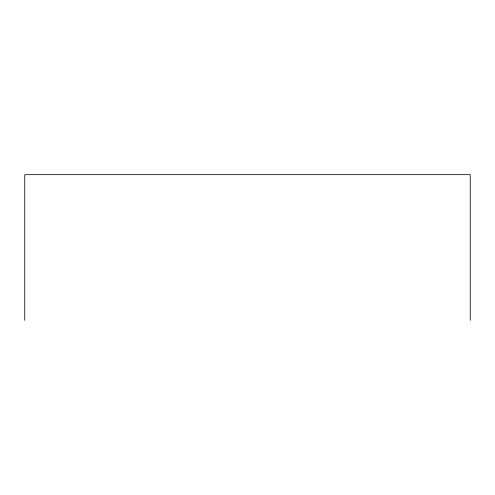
<?xml version="1.0" encoding="UTF-8"?>
<svg xmlns="http://www.w3.org/2000/svg" width="495" height="495" viewBox="0 0 495 495"><rect width="100%" height="100%" fill="white"/><g stroke="black" fill="none" stroke-linecap="round" stroke-linejoin="round"><path stroke-width="0.74" d="M470.25 320.333L470.25 174.667L24.75 174.667L24.75 320.333"/></g></svg>
